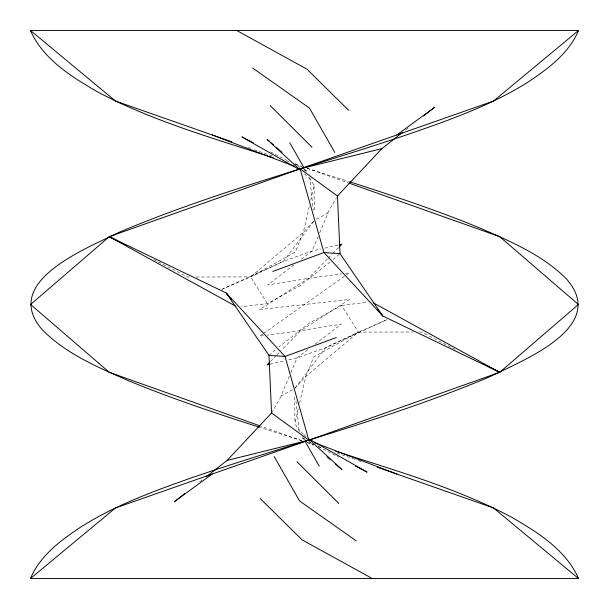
<?xml version="1.0" encoding="UTF-8"?>
<svg xmlns="http://www.w3.org/2000/svg" width="609" height="609" viewBox="0 0 609 609"><rect width="100%" height="100%" fill="white"/><g stroke="black" fill="none" stroke-linecap="round" stroke-linejoin="round"><path stroke-width="0.46" stroke-dasharray="3.04 2.28" d="M309.205 206.733L303.282 232.425L295.365 252.012L250.649 276.897L222.026 289.328M310.689 200.315L314.077 185.631L309.41 177.394M299.605 431.636L294.939 423.4L298.326 408.715M299.598 403.211L305.733 376.606L313.65 357.011L358.366 332.133L386.989 319.702L325.609 347.693L297.002 357.94L287.943 360.041M318.248 236.338L312.021 251.091L300.755 259.693M319.71 232.866L328.137 212.899L315.995 219.621M289.305 376.164L280.878 396.124L294.642 388.519L305.733 376.606L358.366 332.133L412.932 332.004M290.775 372.693L297.002 357.94L308.268 349.338M327.711 212.906L336.518 197.621M271.561 412.993L281.305 396.116M295.213 387.758L325.609 347.693L358.366 332.133L341.58 305.391L309.197 323.204L278.892 346.963M327.444 258.909L308.375 278.351L259.579 309.578L349.437 299.453L300.64 330.687L281.579 350.122M328.099 258.239L332.042 254.219M332.704 253.55L338.619 247.513M270.396 361.518L276.319 355.481M276.973 354.811L280.916 350.792M330.116 262.06L299.818 285.827L267.435 303.632L241.278 306.791M332.956 259.67L340.035 253.687M268.972 355.329L276.06 349.353M405.708 129.953L409.438 127.037M199.569 481.97L203.292 479.055M293.987 264.854L267.701 284.936L308.375 278.351L341.839 273.86M315.028 344.176L341.322 324.102L300.64 330.687L267.176 335.178M262.829 333.991L259.738 336.176L263.461 335.673M263.598 333.443L345.417 275.588M346.194 275.04L349.277 272.862L345.562 273.357M222.019 289.275L283.413 261.337L312.021 251.091L321.072 248.99M324.696 248.152L339.19 244.795M269.825 364.235L284.319 360.878M341.58 305.391L367.729 302.231M189.49 277.026L187.61 277.034L157.289 261.413M196.075 277.011L250.649 276.897L283.413 261.337L314.381 220.511L303.282 232.425L250.649 276.897L267.435 303.632M419.517 331.989L421.398 331.981L451.718 347.602M295.464 164.674L301.706 166.63M307.058 168.305L348.691 181.474M301.942 440.695L260.309 427.526M307.294 442.37L313.536 444.326M247.97 147.507L250.657 148.451M254.235 149.707L272.139 155.988M287.357 161.324L289.153 161.956M295.418 164.148L301.683 166.348M307.05 168.236L348.089 182.807M301.95 440.764L260.911 426.193M307.317 442.652L313.582 444.852M318.058 446.42L320.745 447.364M336.861 453.012L354.765 459.293M358.343 460.549L361.03 461.493M303.906 169.919L307.431 171.258L304.074 169.5M305.101 439.097L301.577 437.749L304.934 439.515M452.556 348.036L455.083 349.338M153.917 259.678L156.444 260.979M270.465 151.869L288.11 161.126M298.189 166.409L299.872 167.292M309.136 441.715L310.818 442.598M318.378 446.564L338.543 457.138M294.847 163.341L296.271 164.575M309.174 441.373L310.598 442.606M311.306 443.215L314.16 445.674M304.393 173.831L309.92 178.932L313.262 210.12M303.236 433.92L299.088 430.091L295.753 398.91M303.929 434.56L306.007 436.47M304.736 169.157L306.609 172.446M302.407 436.577L304.272 439.873M314.077 185.631L314.305 212.031M294.71 396.999L294.939 423.4"/><path stroke-width="0.91" d="M341.124 452.951C398.865 471.655 457.778 488.662 511.629 517.216C537.64 532.35 565.989 549.874 578.55 578.55L30.45 578.55C40.103 555.477 61.326 539.924 81.537 526.541C115.68 505.097 153.78 491.136 191.629 477.806C290.973 443.588 393.277 417.622 490.192 376.575C522.035 360.566 609.023 327.269 566.583 279.105C542.779 254.981 510.73 241.583 480.212 228.169C437.483 210.486 393.543 195.953 349.566 181.756M267.876 156.049C210.135 137.345 151.222 120.338 97.371 91.784C71.36 76.65 43.011 59.126 30.45 30.45L578.55 30.45C568.897 53.523 547.674 69.076 527.463 82.459C489.575 106.164 447.052 120.917 405.038 135.411C309.585 167.559 211.711 193.083 118.808 232.425C86.965 248.434 -0.023 281.731 42.417 329.895C66.221 354.019 98.27 367.417 128.788 380.831C171.517 398.514 215.457 413.047 259.434 427.244M348.98 183.119L499.715 236.68L578.413 304.5L499.715 372.32L382.84 316.041L340.035 253.687L337.447 196.014L381.881 148.596L402.732 132.282M206.268 476.725L227.127 460.412L271.561 412.993L268.972 355.329L226.16 292.967L109.285 236.68L30.587 304.5L109.285 372.32L260.02 425.881M339.274 246.843L341.908 244.163L339.19 244.795M269.741 362.188L267.107 364.867L269.825 364.235M578.55 30.45L493.526 101.041L300.153 168.86L109.285 236.68L235.881 306.319M30.45 578.55L115.474 507.959L308.847 440.14L499.715 372.32L373.127 302.696M423.582 115.969L434.757 107.222L396.832 134.947M184.672 493.625L174.25 501.778L212.168 474.053M272.771 271.454L323.95 252.514L340.035 253.687M336.237 337.553L285.05 356.493L268.972 355.329M381.135 313.901L382.84 316.041L323.95 252.514L300.153 168.86L381.881 148.596M227.127 460.412L308.847 440.14L285.05 356.493L226.16 292.967L227.873 295.106M268.759 156.323L273.205 157.716M335.795 451.284L340.241 452.677M231.862 141.851L115.474 101.041L30.45 30.45M377.138 467.149L493.526 507.959L578.55 578.55M212.168 134.947L294.2 166.219M314.807 442.789L396.832 474.053M482.876 363.649L484.558 364.517M486.241 365.385L499.715 372.32M109.285 236.68L122.759 243.623M124.442 244.491L126.124 245.358M253.664 143.054L241.895 136.88L299.461 169.705M355.344 465.954L367.105 472.127L309.547 439.31M236.68 30.45L306.928 69.144L348.713 110.343M372.32 578.55L302.079 539.863L260.294 498.672M356.303 540.937L299.544 500.933L274.21 456.613M252.697 68.071L309.463 108.082L334.798 152.41M300.153 168.86L337.447 196.014M271.561 412.993L308.847 440.14M269.186 141.235L267.046 139.392L299.552 169.363M270.609 142.468L273.464 144.919M276.311 147.378L282.013 152.288M326.995 456.727L330.558 459.795M335.551 464.096L341.961 469.623L309.463 439.66M270.19 105.616L312.036 147.226M296.979 461.789L338.817 503.399M377.725 309.623L380.001 312.478M229.578 297.245L231.283 299.392M289.8 142.795L303.807 167.505M305.208 441.517L319.215 466.228"/></g></svg>
